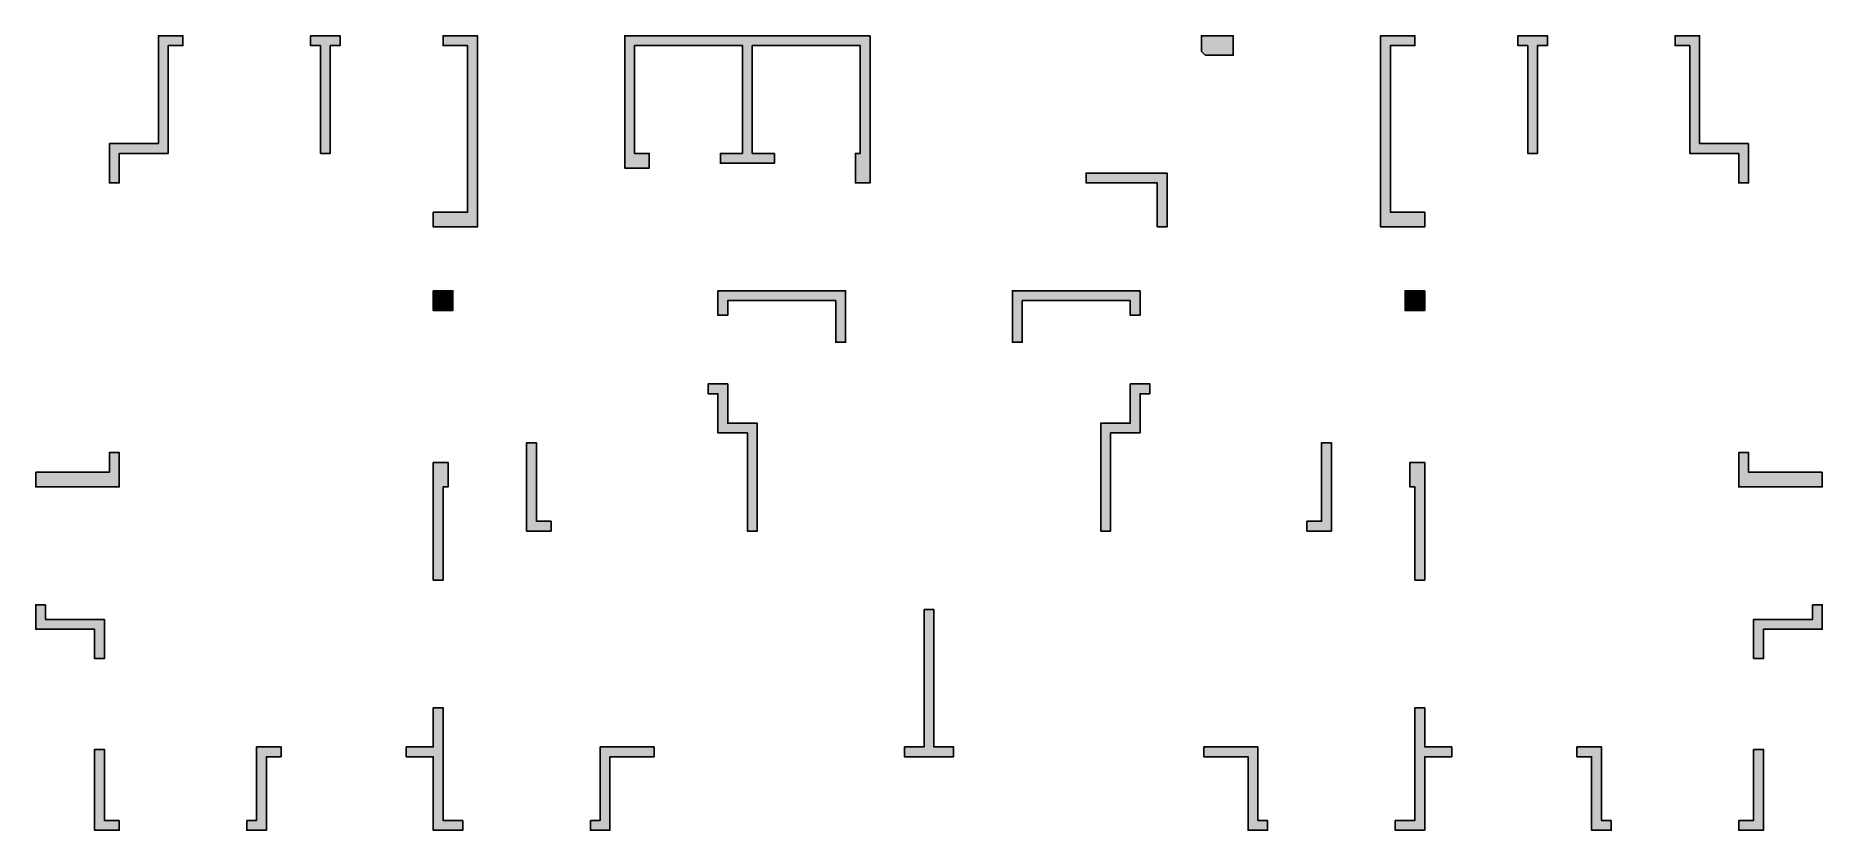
# Model space of a CAD drawing. Extents: x -100 to 36300, y -100 to 16100.
import ezdxf

# ---------------------------------------------------------------- set-up
doc = ezdxf.new("R2010")
doc.units = 0
doc.header["$LTSCALE"] = 1000
doc.layers.add('S-COLU-HATCH', color=30, linetype='CONTINUOUS')
doc.layers.add('S-WALL-LINE1', color=12, linetype='CONTINUOUS')

msp = doc.modelspace()

# ---------------------------------------------------------------- hatches: boundary and pattern name
at = {"layer": 'S-COLU-HATCH'}
h = msp.add_hatch(color=0, dxfattribs=at)
h.dxf.hatch_style = 1
h.paths.add_polyline_path([(1400, 13900), (2400, 13900), (2400, 16100), (2900, 16100), (2900, 15900), (2600, 15900), (2600, 13700), (1600, 13700), (1600, 13100), (1400, 13100)])
h = msp.add_hatch(color=0, dxfattribs=at)
h.dxf.hatch_style = 1
h.paths.add_polyline_path([(5700, 13700), (5900, 13700), (5900, 15900), (6100, 15900), (6100, 16100), (5500, 16100), (5500, 15900), (5700, 15900)])
h = msp.add_hatch(color=0, dxfattribs=at)
h.dxf.hatch_style = 1
h.paths.add_polyline_path([(8000, 12500), (8700, 12500), (8700, 15900), (8200, 15900), (8200, 16100), (8900, 16100), (8900, 12200), (8000, 12200)])
h = msp.add_hatch(color=0, dxfattribs=at)
h.dxf.hatch_style = 1
h.paths.add_polyline_path([(16900, 16100), (16900, 13100), (16600, 13100), (16600, 13700), (16700, 13700), (16700, 15900), (14500, 15900), (14500, 13700), (14950, 13700), (14950, 13500), (13850, 13500), (13850, 13700), (14300, 13700), (14300, 15900), (12100, 15900), (12100, 13700), (12400, 13700), (12400, 13400), (11900, 13400), (11900, 16100)])
h = msp.add_hatch(color=0, dxfattribs=at)
h.dxf.hatch_style = 1
h.paths.add_polyline_path([(23650, 16100), (23650, 15780), (23730, 15700), (24300, 15700), (24300, 16100)])
h = msp.add_hatch(color=0, dxfattribs=at)
h.dxf.hatch_style = 1
h.paths.add_polyline_path([(28200, 12500), (27500, 12500), (27500, 15900), (28000, 15900), (28000, 16100), (27300, 16100), (27300, 12200), (28200, 12200)])
h = msp.add_hatch(color=0, dxfattribs=at)
h.dxf.hatch_style = 1
h.paths.add_polyline_path([(30500, 13700), (30300, 13700), (30300, 15900), (30100, 15900), (30100, 16100), (30700, 16100), (30700, 15900), (30500, 15900)])
h = msp.add_hatch(color=0, dxfattribs=at)
h.dxf.hatch_style = 1
h.paths.add_polyline_path([(34800, 13900), (33800, 13900), (33800, 16100), (33300, 16100), (33300, 15900), (33600, 15900), (33600, 13700), (34600, 13700), (34600, 13100), (34800, 13100)])
h = msp.add_hatch(color=0, dxfattribs=at)
h.dxf.hatch_style = 1
h.paths.add_polyline_path([(22750, 13100), (21300, 13100), (21300, 13300), (22950, 13300), (22950, 12200), (22750, 12200)])
h = msp.add_hatch(color=0, dxfattribs=at)
h.dxf.hatch_style = 1
h.paths.add_polyline_path([(8000, 10900), (8000, 10500), (8400, 10500), (8400, 10900)])
h = msp.add_hatch(color=0, dxfattribs=at)
h.dxf.hatch_style = 1
h.paths.add_polyline_path([(13800, 10900), (16400, 10900), (16400, 9850), (16200, 9850), (16200, 10700), (14000, 10700), (14000, 10400), (13800, 10400)])
h = msp.add_hatch(color=0, dxfattribs=at)
h.dxf.hatch_style = 1
h.paths.add_polyline_path([(22400, 10900), (19800, 10900), (19800, 9850), (20000, 9850), (20000, 10700), (22200, 10700), (22200, 10400), (22400, 10400)])
h = msp.add_hatch(color=0, dxfattribs=at)
h.dxf.hatch_style = 1
h.paths.add_polyline_path([(28200, 10900), (28200, 10500), (27800, 10500), (27800, 10900)])
h = msp.add_hatch(color=0, dxfattribs=at)
h.dxf.hatch_style = 1
h.paths.add_polyline_path([(14000, 9000), (13600, 9000), (13600, 8800), (13800, 8800), (13800, 8000), (14400, 8000), (14400, 6000), (14600, 6000), (14600, 8200), (14000, 8200)])
h = msp.add_hatch(color=0, dxfattribs=at)
h.dxf.hatch_style = 1
h.paths.add_polyline_path([(22200, 9000), (22600, 9000), (22600, 8800), (22400, 8800), (22400, 8000), (21800, 8000), (21800, 6000), (21600, 6000), (21600, 8200), (22200, 8200)])
h = msp.add_hatch(color=0, dxfattribs=at)
h.dxf.hatch_style = 1
h.paths.add_polyline_path([(9900, 7800), (9900, 6000), (10400, 6000), (10400, 6200), (10100, 6200), (10100, 7800)])
h = msp.add_hatch(color=0, dxfattribs=at)
h.dxf.hatch_style = 1
h.paths.add_polyline_path([(26300, 7800), (26300, 6000), (25800, 6000), (25800, 6200), (26100, 6200), (26100, 7800)])
h = msp.add_hatch(color=0, dxfattribs=at)
h.dxf.hatch_style = 1
h.paths.add_polyline_path([(-100, 7200), (-100, 6900), (1600, 6900), (1600, 7600), (1400, 7600), (1400, 7200)])
h = msp.add_hatch(color=0, dxfattribs=at)
h.dxf.hatch_style = 1
h.paths.add_polyline_path([(8000, 7400), (8000, 5000), (8200, 5000), (8200, 6900), (8300, 6900), (8300, 7400)])
h = msp.add_hatch(color=0, dxfattribs=at)
h.dxf.hatch_style = 1
h.paths.add_polyline_path([(28200, 7400), (28200, 5000), (28000, 5000), (28000, 6900), (27900, 6900), (27900, 7400)])
h = msp.add_hatch(color=0, dxfattribs=at)
h.dxf.hatch_style = 1
h.paths.add_polyline_path([(36300, 7200), (36300, 6900), (34600, 6900), (34600, 7600), (34800, 7600), (34800, 7200)])
h = msp.add_hatch(color=0, dxfattribs=at)
h.dxf.hatch_style = 1
h.paths.add_polyline_path([(100, 4500), (100, 4200), (1300, 4200), (1300, 3400), (1100, 3400), (1100, 4000), (-100, 4000), (-100, 4500)])
h = msp.add_hatch(color=0, dxfattribs=at)
h.dxf.hatch_style = 1
h.paths.add_polyline_path([(17600, 1600), (18000, 1600), (18000, 4400), (18200, 4400), (18200, 1600), (18600, 1600), (18600, 1400), (17600, 1400)])
h = msp.add_hatch(color=0, dxfattribs=at)
h.dxf.hatch_style = 1
h.paths.add_polyline_path([(36100, 4500), (36100, 4200), (34900, 4200), (34900, 3400), (35100, 3400), (35100, 4000), (36300, 4000), (36300, 4500)])
h = msp.add_hatch(color=0, dxfattribs=at)
h.dxf.hatch_style = 1
h.paths.add_polyline_path([(8600, 100), (8200, 100), (8200, 2400), (8000, 2400), (8000, 1600), (7450, 1600), (7450, 1400), (8000, 1400), (8000, -100), (8600, -100)])
h = msp.add_hatch(color=0, dxfattribs=at)
h.dxf.hatch_style = 1
h.paths.add_polyline_path([(27600, 100), (28000, 100), (28000, 2400), (28200, 2400), (28200, 1600), (28750, 1600), (28750, 1400), (28200, 1400), (28200, -100), (27600, -100)])
h = msp.add_hatch(color=0, dxfattribs=at)
h.dxf.hatch_style = 1
h.paths.add_polyline_path([(1600, 100), (1600, -100), (1100, -100), (1100, 1550), (1300, 1550), (1300, 100)])
h = msp.add_hatch(color=0, dxfattribs=at)
h.dxf.hatch_style = 1
h.paths.add_polyline_path([(4200, 100), (4400, 100), (4400, 1600), (4900, 1600), (4900, 1400), (4600, 1400), (4600, -100), (4200, -100)])
h = msp.add_hatch(color=0, dxfattribs=at)
h.dxf.hatch_style = 1
h.paths.add_polyline_path([(11200, 100), (11400, 100), (11400, 1600), (12500, 1600), (12500, 1400), (11600, 1400), (11600, -100), (11200, -100)])
h = msp.add_hatch(color=0, dxfattribs=at)
h.dxf.hatch_style = 1
h.paths.add_polyline_path([(25000, 100), (24800, 100), (24800, 1600), (23700, 1600), (23700, 1400), (24600, 1400), (24600, -100), (25000, -100)])
h = msp.add_hatch(color=0, dxfattribs=at)
h.dxf.hatch_style = 1
h.paths.add_polyline_path([(32000, 100), (31800, 100), (31800, 1600), (31300, 1600), (31300, 1400), (31600, 1400), (31600, -100), (32000, -100)])
h = msp.add_hatch(color=0, dxfattribs=at)
h.dxf.hatch_style = 1
h.paths.add_polyline_path([(34600, 100), (34600, -100), (35100, -100), (35100, 1550), (34900, 1550), (34900, 100)])

# ---------------------------------------------------------------- linework, layer by layer
at = {"layer": 'S-WALL-LINE1', "linetype": 'ByBlock'}
for points in [[(1400, 13900), (2400, 13900), (2400, 16100), (2900, 16100), (2900, 15900), (2600, 15900), (2600, 13700), (1600, 13700), (1600, 13100), (1400, 13100)], [(5700, 13700), (5900, 13700), (5900, 15900), (6100, 15900), (6100, 16100), (5500, 16100), (5500, 15900), (5700, 15900)], [(8000, 12500), (8700, 12500), (8700, 15900), (8200, 15900), (8200, 16100), (8900, 16100), (8900, 12200), (8000, 12200)], [(16900, 16100), (16900, 13100), (16600, 13100), (16600, 13700), (16700, 13700), (16700, 15900), (14500, 15900), (14500, 13700), (14950, 13700), (14950, 13500), (13850, 13500), (13850, 13700), (14300, 13700), (14300, 15900), (12100, 15900), (12100, 13700), (12400, 13700), (12400, 13400), (11900, 13400), (11900, 16100)], [(28200, 12500), (27500, 12500), (27500, 15900), (28000, 15900), (28000, 16100), (27300, 16100), (27300, 12200), (28200, 12200)], [(30500, 13700), (30300, 13700), (30300, 15900), (30100, 15900), (30100, 16100), (30700, 16100), (30700, 15900), (30500, 15900)], [(34800, 13900), (33800, 13900), (33800, 16100), (33300, 16100), (33300, 15900), (33600, 15900), (33600, 13700), (34600, 13700), (34600, 13100), (34800, 13100)], [(8000, 10900), (8000, 10500), (8400, 10500), (8400, 10900)], [(28200, 10900), (28200, 10500), (27800, 10500), (27800, 10900)], [(14000, 9000), (13600, 9000), (13600, 8800), (13800, 8800), (13800, 8000), (14400, 8000), (14400, 6000), (14600, 6000), (14600, 8200), (14000, 8200)], [(22200, 9000), (22600, 9000), (22600, 8800), (22400, 8800), (22400, 8000), (21800, 8000), (21800, 6000), (21600, 6000), (21600, 8200), (22200, 8200)], [(9900, 7800), (9900, 6000), (10400, 6000), (10400, 6200), (10100, 6200), (10100, 7800)], [(26300, 7800), (26300, 6000), (25800, 6000), (25800, 6200), (26100, 6200), (26100, 7800)], [(-100, 7200), (-100, 6900), (1600, 6900), (1600, 7600), (1400, 7600), (1400, 7200)], [(8000, 7400), (8000, 5000), (8200, 5000), (8200, 6900), (8300, 6900), (8300, 7400)], [(28200, 7400), (28200, 5000), (28000, 5000), (28000, 6900), (27900, 6900), (27900, 7400)], [(36300, 7200), (36300, 6900), (34600, 6900), (34600, 7600), (34800, 7600), (34800, 7200)], [(100, 4500), (100, 4200), (1300, 4200), (1300, 3400), (1100, 3400), (1100, 4000), (-100, 4000), (-100, 4500)], [(17600, 1600), (18000, 1600), (18000, 4400), (18200, 4400), (18200, 1600), (18600, 1600), (18600, 1400), (17600, 1400)], [(36100, 4500), (36100, 4200), (34900, 4200), (34900, 3400), (35100, 3400), (35100, 4000), (36300, 4000), (36300, 4500)], [(8600, 100), (8200, 100), (8200, 2400), (8000, 2400), (8000, 1600), (7450, 1600), (7450, 1400), (8000, 1400), (8000, -100), (8600, -100)], [(27600, 100), (28000, 100), (28000, 2400), (28200, 2400), (28200, 1600), (28750, 1600), (28750, 1400), (28200, 1400), (28200, -100), (27600, -100)], [(1600, 100), (1600, -100), (1100, -100), (1100, 1550), (1300, 1550), (1300, 100)], [(4200, 100), (4400, 100), (4400, 1600), (4900, 1600), (4900, 1400), (4600, 1400), (4600, -100), (4200, -100)], [(11200, 100), (11400, 100), (11400, 1600), (12500, 1600), (12500, 1400), (11600, 1400), (11600, -100), (11200, -100)], [(25000, 100), (24800, 100), (24800, 1600), (23700, 1600), (23700, 1400), (24600, 1400), (24600, -100), (25000, -100)], [(32000, 100), (31800, 100), (31800, 1600), (31300, 1600), (31300, 1400), (31600, 1400), (31600, -100), (32000, -100)], [(34600, 100), (34600, -100), (35100, -100), (35100, 1550), (34900, 1550), (34900, 100)]]:
    msp.add_lwpolyline(points, close=True, dxfattribs=at)
at = {"layer": 'S-WALL-LINE1'}
for points in [[(23730, 15700), (23650, 15780), (23650, 16100), (24300, 16100), (24300, 15700)], [(22750, 12200), (22750, 13100), (21300, 13100), (21300, 13300), (22950, 13300), (22950, 12200)], [(13800, 10900), (16400, 10900), (16400, 9850), (16200, 9850), (16200, 10700), (14000, 10700), (14000, 10400), (13800, 10400)], [(22400, 10900), (19800, 10900), (19800, 9850), (20000, 9850), (20000, 10700), (22200, 10700), (22200, 10400), (22400, 10400)]]:
    msp.add_lwpolyline(points, close=True, dxfattribs=at)

doc.saveas('drawing.dxf')
